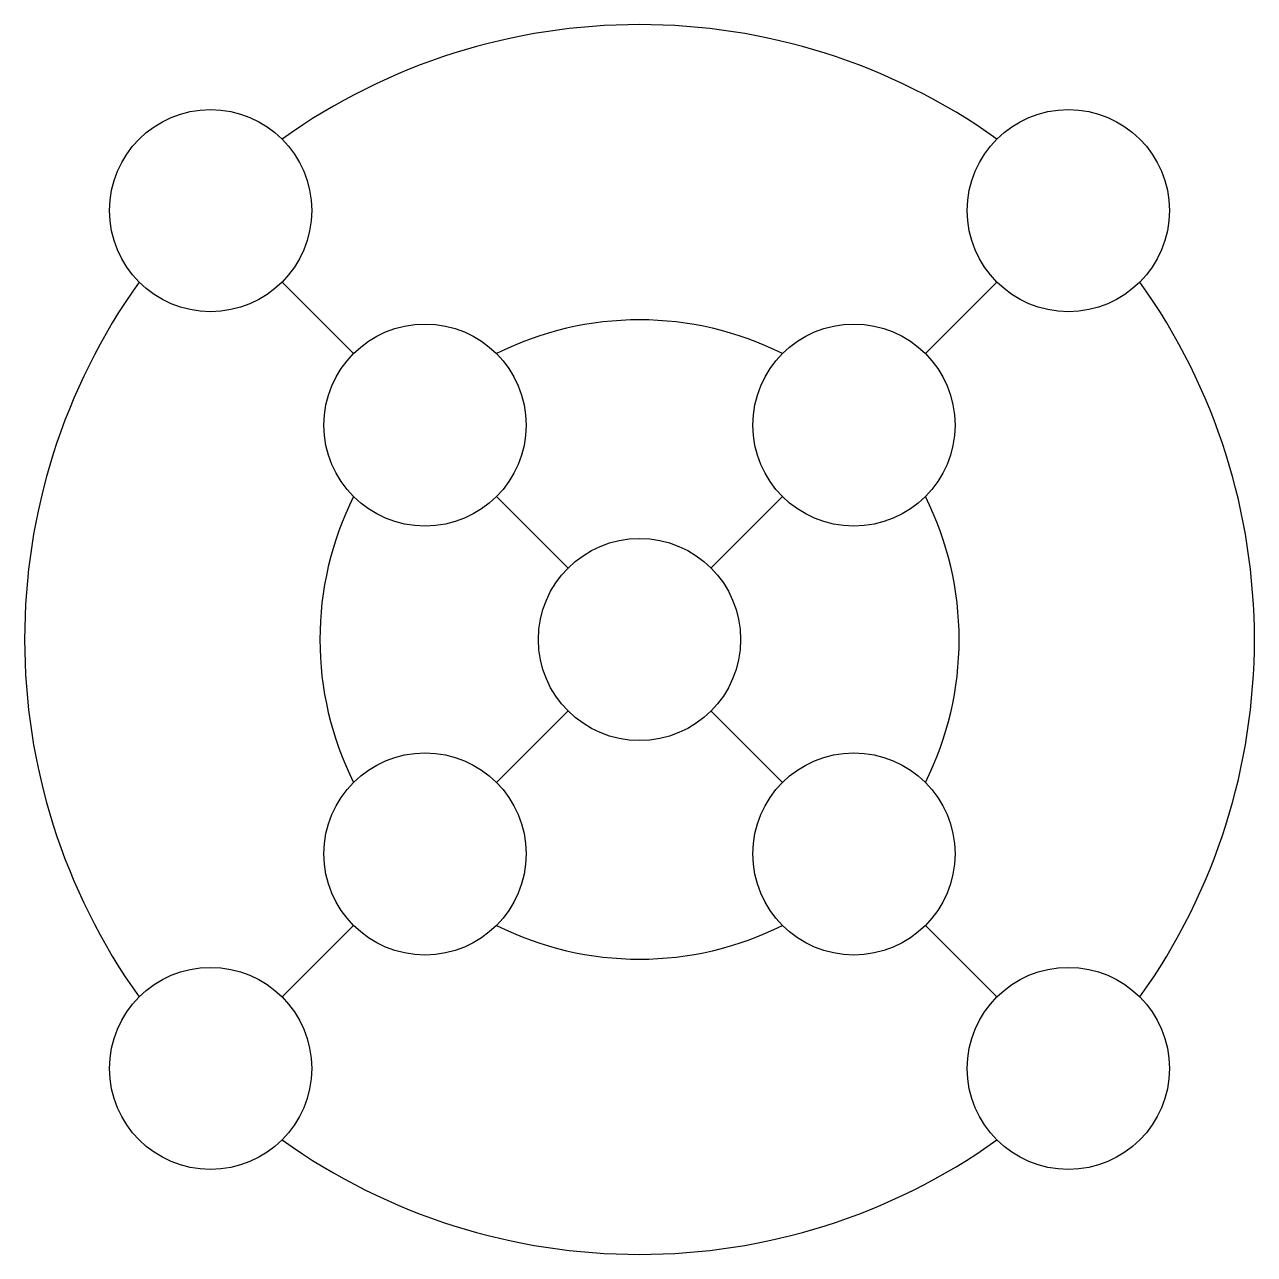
# Model space of a CAD drawing. Header units: millimetres. Extents: x 9917.3 to 9929.5, y 30372 to 30384.1.
import ezdxf

# ---------------------------------------------------------------- set-up
doc = ezdxf.new("R2010")
doc.units = ezdxf.units.MM

msp = doc.modelspace()

# ---------------------------------------------------------------- linework, layer by layer
for p, q in [((9920.574, 30380.89), (9919.867, 30381.598)), ((9926.231, 30380.89), (9926.938, 30381.598)), ((9922.696, 30378.769), (9921.989, 30379.476)), ((9924.11, 30378.769), (9924.817, 30379.476)), ((9922.696, 30377.355), (9921.989, 30376.648)), ((9924.11, 30377.355), (9924.817, 30376.648)), ((9920.574, 30375.234), (9919.867, 30374.527)), ((9926.231, 30375.234), (9926.938, 30374.527))]:
    msp.add_line(p, q)
for centre in [(9919.16, 30382.305), (9927.645, 30382.305), (9921.281, 30380.183), (9925.524, 30380.183), (9923.403, 30378.062), (9921.281, 30375.941), (9925.524, 30375.941), (9919.16, 30373.819), (9927.645, 30373.819)]:
    msp.add_circle(centre, 1)
for radius, start, end in [(6.083, 54.4623, 125.5377), (6.083, 144.4623, 215.5377), (6.083, 324.4623, 35.5377), (3.162, 63.4349, 116.5651), (3.162, 153.4349, 206.5651), (3.162, 333.4349, 26.5651), (3.162, 243.4349, 296.5651), (6.083, 234.4623, 305.5377)]:
    msp.add_arc((9923.403, 30378.062), radius, start, end)

doc.saveas('drawing.dxf')
